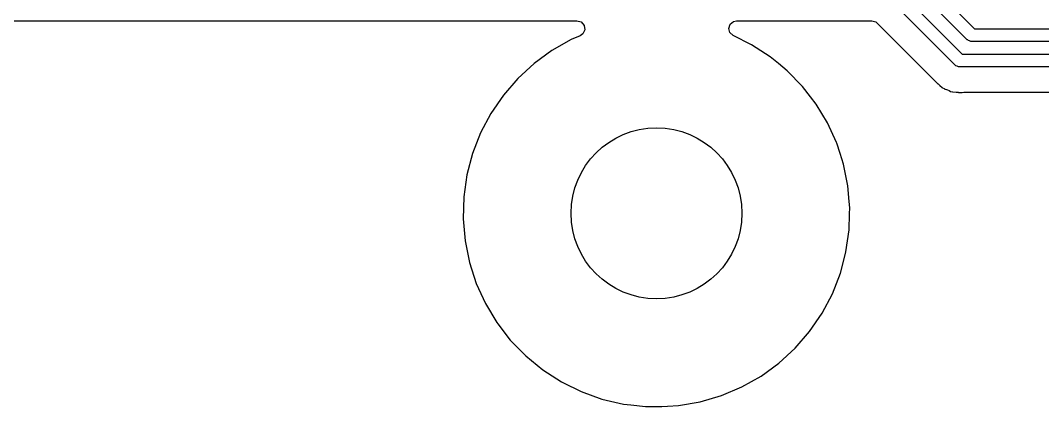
# Model space of a CAD drawing. Extents: x 0.71 to 7.56, y -5.16 to -0.79.
# Drawn here: x 3.108 to 3.744, y -2.62 to -2.38 of the extents above; entities that cross this region are included whole.
import ezdxf

# ---------------------------------------------------------------- set-up
doc = ezdxf.new("R2010")
doc.units = 0
doc.header["$MEASUREMENT"] = 0
doc.layers.add('BLACK', color=7, linetype='CONTINUOUS')

msp = doc.modelspace()

# ---------------------------------------------------------------- linework, layer by layer
at = {"layer": 'BLACK', "linetype": 'CONTINUOUS'}
for p, q in [((3.65701, -2.34072), (3.70173, -2.38543)), ((3.69731, -2.39215), (3.6526, -2.34744)), ((3.65082, -2.35785), (3.69415, -2.40118)), ((3.68974, -2.4079), (3.6464, -2.36457)), ((2.25453, -2.38033), (3.45448, -2.38033)), ((3.45448, -2.38033), (3.45712, -2.38111)), ((3.45712, -2.38111), (3.45892, -2.38319)), ((3.45892, -2.38319), (3.45932, -2.38591)), ((3.54886, -2.38508), (3.54971, -2.38246)), ((3.54971, -2.38246), (3.55184, -2.38072)), ((3.55184, -2.38072), (3.55374, -2.38033)), ((3.55374, -2.38033), (3.63785, -2.38033)), ((3.63785, -2.38033), (3.64049, -2.38111)), ((3.64049, -2.38111), (3.6413, -2.38176)), ((3.6413, -2.38176), (3.67672, -2.41718)), ((3.45638, -2.38971), (3.45086, -2.39205)), ((3.45817, -2.38841), (3.45638, -2.38971)), ((3.45932, -2.38591), (3.45817, -2.38841)), ((3.54956, -2.38774), (3.54886, -2.38508)), ((3.55159, -2.3896), (3.54956, -2.38774)), ((3.56309, -2.39525), (3.55159, -2.3896)), ((3.70173, -2.38543), (4.23326, -2.38543)), ((3.45086, -2.39205), (3.4389, -2.3988)), ((3.45086, -2.39205), (3.45086, -2.39205)), ((3.57464, -2.40268), (3.56309, -2.39525)), ((3.6976, -2.3923), (3.69731, -2.39215)), ((3.69778, -2.39256), (3.6976, -2.3923)), ((3.69866, -2.39284), (3.69778, -2.39256)), ((3.69948, -2.39326), (3.69866, -2.39284)), ((3.69979, -2.39321), (3.69948, -2.39326)), ((3.7001, -2.39331), (3.69979, -2.39321)), ((4.22891, -2.39331), (3.7001, -2.39331)), ((3.4389, -2.3988), (3.42779, -2.40687)), ((3.4389, -2.3988), (3.4389, -2.3988)), ((3.57978, -2.40687), (3.57464, -2.40268)), ((3.57464, -2.40268), (3.57464, -2.40268)), ((3.57464, -2.40268), (3.57464, -2.40268)), ((3.57464, -2.40268), (3.57464, -2.40268)), ((3.69415, -2.40118), (4.21378, -2.40118)), ((3.42779, -2.40687), (3.41767, -2.41616)), ((3.42779, -2.40687), (3.42779, -2.40687)), ((3.58528, -2.41137), (3.57978, -2.40687)), ((3.69002, -2.40805), (3.68974, -2.4079)), ((3.69021, -2.4083), (3.69002, -2.40805)), ((3.69108, -2.40859), (3.69021, -2.4083)), ((3.6919, -2.40901), (3.69108, -2.40859)), ((3.69222, -2.40896), (3.6919, -2.40901)), ((3.69252, -2.40906), (3.69222, -2.40896)), ((4.21215, -2.40906), (3.69252, -2.40906)), ((3.41767, -2.41616), (3.40868, -2.42654)), ((3.59485, -2.42122), (3.58528, -2.41137)), ((3.59971, -2.42753), (3.59485, -2.42122)), ((3.59485, -2.42122), (3.59485, -2.42122)), ((3.67672, -2.41718), (3.67737, -2.41799)), ((3.67737, -2.41799), (3.67747, -2.41815)), ((3.67747, -2.41815), (3.67902, -2.41949)), ((3.67902, -2.41949), (3.67915, -2.41961)), ((3.67915, -2.41961), (3.67958, -2.42005)), ((3.67958, -2.42005), (3.67958, -2.42005)), ((3.67958, -2.42005), (3.67958, -2.42005)), ((3.67958, -2.42005), (3.68008, -2.42042)), ((3.68008, -2.42042), (3.68021, -2.42053)), ((3.68021, -2.42053), (3.68176, -2.42187)), ((3.68176, -2.42187), (3.68176, -2.42187)), ((3.68176, -2.42187), (3.68176, -2.42187)), ((3.68176, -2.42187), (3.68176, -2.42187)), ((3.68176, -2.42187), (3.68193, -2.42194)), ((3.68193, -2.42194), (3.68283, -2.42248)), ((3.68283, -2.42248), (3.68298, -2.42259)), ((3.40868, -2.42654), (3.40092, -2.43788)), ((3.60324, -2.4321), (3.59971, -2.42753)), ((3.68298, -2.42259), (3.68489, -2.4233)), ((3.68489, -2.4233), (3.68505, -2.42337)), ((3.68505, -2.42337), (3.68592, -2.42377)), ((3.68592, -2.42377), (3.68691, -2.42422)), ((3.68691, -2.42422), (3.68691, -2.42422)), ((3.68691, -2.42422), (3.68691, -2.42422)), ((3.68691, -2.42422), (3.6871, -2.42425)), ((3.6871, -2.42425), (3.68811, -2.4245)), ((3.68811, -2.4245), (3.68829, -2.42457)), ((3.68829, -2.42457), (3.69033, -2.42472)), ((3.69033, -2.42472), (3.6905, -2.42473)), ((3.6905, -2.42473), (3.69111, -2.42482)), ((3.69111, -2.42482), (3.69173, -2.42482)), ((3.69173, -2.42482), (3.6919, -2.42483)), ((3.6919, -2.42483), (3.69394, -2.42497)), ((3.69394, -2.42497), (3.69413, -2.42493)), ((3.69413, -2.42493), (3.69516, -2.42482)), ((3.69516, -2.42482), (4.06336, -2.42482)), ((3.61033, -2.44386), (3.60324, -2.4321)), ((3.60324, -2.4321), (3.60324, -2.4321)), ((3.60324, -2.4321), (3.60324, -2.4321)), ((3.40092, -2.43788), (3.39451, -2.45003)), ((3.40092, -2.43788), (3.40092, -2.43788)), ((3.61584, -2.45592), (3.61033, -2.44386)), ((3.61033, -2.44386), (3.61033, -2.44386)), ((3.39451, -2.45003), (3.38953, -2.46283)), ((3.39451, -2.45003), (3.39451, -2.45003)), ((3.61604, -2.45636), (3.61584, -2.45592)), ((3.61814, -2.46283), (3.61604, -2.45636)), ((3.38953, -2.46283), (3.38604, -2.47611)), ((3.62028, -2.46942), (3.61814, -2.46283)), ((3.62174, -2.47663), (3.62028, -2.46942)), ((3.62028, -2.46942), (3.62028, -2.46942)), ((3.38604, -2.47611), (3.38408, -2.48971)), ((3.62301, -2.48288), (3.62174, -2.47663)), ((3.62385, -2.49273), (3.62301, -2.48288)), ((3.38408, -2.48971), (3.38369, -2.50343)), ((3.38408, -2.48971), (3.38408, -2.48971)), ((3.62418, -2.49656), (3.62385, -2.49273)), ((3.62408, -2.50033), (3.62418, -2.49657)), ((3.62418, -2.49657), (3.62418, -2.49656)), ((3.38369, -2.50343), (3.38369, -2.50343)), ((3.38369, -2.50343), (3.38487, -2.51712)), ((3.62379, -2.51029), (3.62408, -2.50033)), ((3.62184, -2.52389), (3.62379, -2.51029)), ((3.38487, -2.51712), (3.38759, -2.53058)), ((3.62132, -2.52584), (3.62184, -2.52389)), ((3.38759, -2.53058), (3.38759, -2.53058)), ((3.38759, -2.53058), (3.39184, -2.54364)), ((3.61835, -2.53715), (3.62132, -2.52584)), ((3.61336, -2.54997), (3.61834, -2.53717)), ((3.61834, -2.53717), (3.61835, -2.53715)), ((3.39184, -2.54364), (3.39754, -2.55614)), ((3.60695, -2.56212), (3.61336, -2.54997)), ((3.39754, -2.55614), (3.39754, -2.55614)), ((3.39754, -2.55614), (3.40464, -2.5679)), ((3.5992, -2.57346), (3.60695, -2.56212)), ((3.40464, -2.5679), (3.40464, -2.5679)), ((3.40464, -2.5679), (3.40464, -2.5679)), ((3.40464, -2.5679), (3.40523, -2.56867)), ((3.40523, -2.56867), (3.41302, -2.57878)), ((3.5902, -2.58384), (3.5992, -2.57346)), ((3.41302, -2.57878), (3.41302, -2.57878)), ((3.41302, -2.57878), (3.4226, -2.58863)), ((3.58008, -2.59313), (3.5902, -2.58384)), ((3.4226, -2.58863), (3.4226, -2.58863)), ((3.4226, -2.58863), (3.4226, -2.58863)), ((3.4226, -2.58863), (3.43323, -2.59732)), ((3.56897, -2.6012), (3.58008, -2.59313)), ((3.43323, -2.59732), (3.43323, -2.59732)), ((3.43323, -2.59732), (3.43323, -2.59732)), ((3.43323, -2.59732), (3.43323, -2.59732)), ((3.43323, -2.59732), (3.44478, -2.60475)), ((3.44478, -2.60475), (3.44478, -2.60475)), ((3.44478, -2.60475), (3.44478, -2.60475)), ((3.44478, -2.60475), (3.44564, -2.60516)), ((3.44564, -2.60516), (3.45711, -2.61081)), ((3.55701, -2.60795), (3.56897, -2.6012)), ((3.45711, -2.61081), (3.45711, -2.61081)), ((3.45711, -2.61081), (3.45711, -2.61081)), ((3.45711, -2.61081), (3.47005, -2.61542)), ((3.54436, -2.6133), (3.55701, -2.60795)), ((3.47005, -2.61542), (3.47005, -2.61542)), ((3.47005, -2.61542), (3.47005, -2.61542)), ((3.47005, -2.61542), (3.48342, -2.61853)), ((3.48342, -2.61853), (3.48342, -2.61853)), ((3.48342, -2.61853), (3.48342, -2.61853)), ((3.48342, -2.61853), (3.48799, -2.61906)), ((3.48799, -2.61906), (3.49707, -2.6201)), ((3.5108, -2.6199), (3.51765, -2.61951)), ((3.51765, -2.61951), (3.53118, -2.61717)), ((3.53118, -2.61717), (3.54436, -2.6133)), ((3.49707, -2.6201), (3.49707, -2.6201)), ((3.49707, -2.6201), (3.50737, -2.6201)), ((3.50737, -2.6201), (3.5108, -2.6199))]:
    msp.add_line(p, q, dxfattribs=at)
at = {"layer": 'BLACK'}
msp.add_circle((3.50394, -2.5), 0.05315, dxfattribs=at)

doc.saveas('drawing.dxf')
